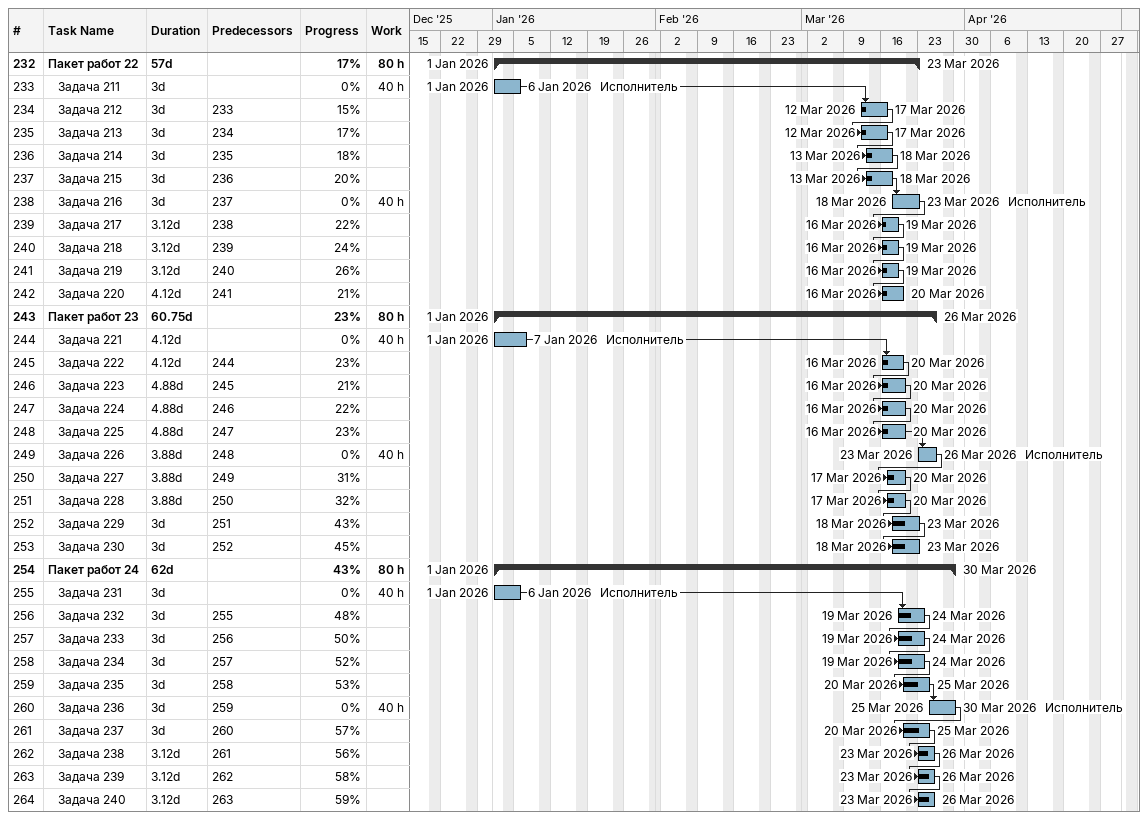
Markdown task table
| ID | Level | Task | Duration | Start | Finish | Predecessors | Resources | % complete | Work (h) |
|---|---|---|---|---|---|---|---|---|---|
| 232 | 1 | **Пакет работ 22** | 57d | 2026-01-01 | 2026-03-23 |  |  | 17 | 80 |
| 233 | 2 | Задача 211 | 3d | 2026-01-01 | 2026-01-06 |  | Исполнитель | 0 | 40 |
| 234 | 2 | Задача 212 | 3d | 2026-03-12 | 2026-03-17 | 233 |  | 15 |  |
| 235 | 2 | Задача 213 | 3d | 2026-03-12 | 2026-03-17 | 234 |  | 17 |  |
| 236 | 2 | Задача 214 | 3d | 2026-03-13 | 2026-03-18 | 235 |  | 18 |  |
| 237 | 2 | Задача 215 | 3d | 2026-03-13 | 2026-03-18 | 236 |  | 20 |  |
| 238 | 2 | Задача 216 | 3d | 2026-03-18 | 2026-03-23 | 237 | Исполнитель | 0 | 40 |
| 239 | 2 | Задача 217 | 3.12d | 2026-03-16 | 2026-03-19 | 238 |  | 22 |  |
| 240 | 2 | Задача 218 | 3.12d | 2026-03-16 | 2026-03-19 | 239 |  | 24 |  |
| 241 | 2 | Задача 219 | 3.12d | 2026-03-16 | 2026-03-19 | 240 |  | 26 |  |
| 242 | 2 | Задача 220 | 4.12d | 2026-03-16 | 2026-03-20 | 241 |  | 21 |  |
| 243 | 1 | **Пакет работ 23** | 60.75d | 2026-01-01 | 2026-03-26 |  |  | 23 | 80 |
| 244 | 2 | Задача 221 | 4.12d | 2026-01-01 | 2026-01-07 |  | Исполнитель | 0 | 40 |
| 245 | 2 | Задача 222 | 4.12d | 2026-03-16 | 2026-03-20 | 244 |  | 23 |  |
| 246 | 2 | Задача 223 | 4.88d | 2026-03-16 | 2026-03-20 | 245 |  | 21 |  |
| 247 | 2 | Задача 224 | 4.88d | 2026-03-16 | 2026-03-20 | 246 |  | 22 |  |
| 248 | 2 | Задача 225 | 4.88d | 2026-03-16 | 2026-03-20 | 247 |  | 23 |  |
| 249 | 2 | Задача 226 | 3.88d | 2026-03-23 | 2026-03-26 | 248 | Исполнитель | 0 | 40 |
| 250 | 2 | Задача 227 | 3.88d | 2026-03-17 | 2026-03-20 | 249 |  | 31 |  |
| 251 | 2 | Задача 228 | 3.88d | 2026-03-17 | 2026-03-20 | 250 |  | 32 |  |
| 252 | 2 | Задача 229 | 3d | 2026-03-18 | 2026-03-23 | 251 |  | 43 |  |
| 253 | 2 | Задача 230 | 3d | 2026-03-18 | 2026-03-23 | 252 |  | 45 |  |
| 254 | 1 | **Пакет работ 24** | 62d | 2026-01-01 | 2026-03-30 |  |  | 43 | 80 |
| 255 | 2 | Задача 231 | 3d | 2026-01-01 | 2026-01-06 |  | Исполнитель | 0 | 40 |
| 256 | 2 | Задача 232 | 3d | 2026-03-19 | 2026-03-24 | 255 |  | 48 |  |
| 257 | 2 | Задача 233 | 3d | 2026-03-19 | 2026-03-24 | 256 |  | 50 |  |
| 258 | 2 | Задача 234 | 3d | 2026-03-19 | 2026-03-24 | 257 |  | 52 |  |
| 259 | 2 | Задача 235 | 3d | 2026-03-20 | 2026-03-25 | 258 |  | 53 |  |
| 260 | 2 | Задача 236 | 3d | 2026-03-25 | 2026-03-30 | 259 | Исполнитель | 0 | 40 |
| 261 | 2 | Задача 237 | 3d | 2026-03-20 | 2026-03-25 | 260 |  | 57 |  |
| 262 | 2 | Задача 238 | 3.12d | 2026-03-23 | 2026-03-26 | 261 |  | 56 |  |
| 263 | 2 | Задача 239 | 3.12d | 2026-03-23 | 2026-03-26 | 262 |  | 58 |  |
| 264 | 2 | Задача 240 | 3.12d | 2026-03-23 | 2026-03-26 | 263 |  | 59 |  |
